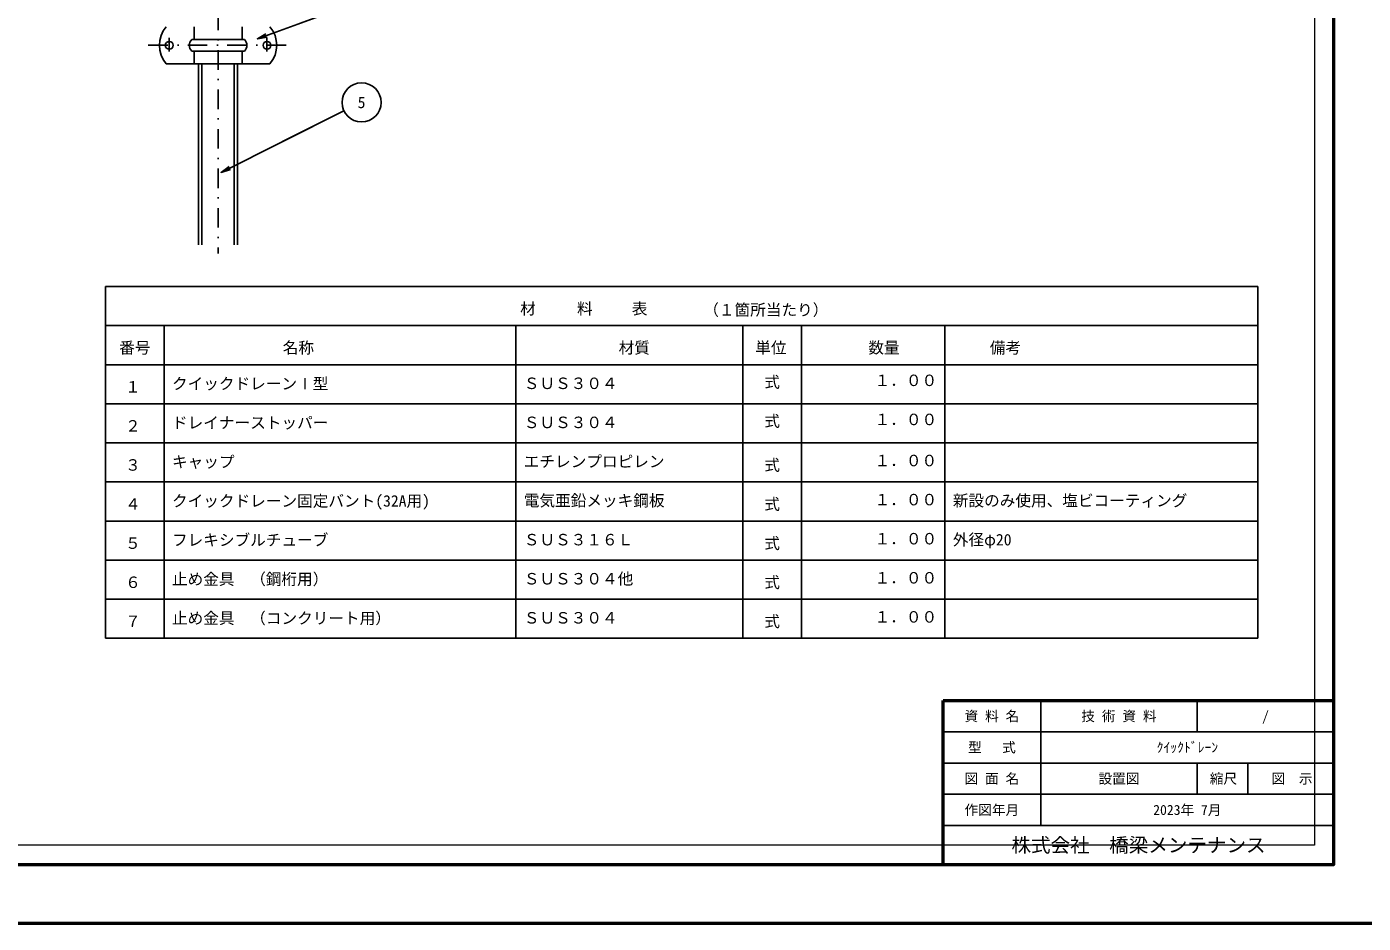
# Model space of a CAD drawing. Units: millimetres on the paper. Extents: x 0 to 1483, y 0 to 679.
# Drawn here: x 491.6 to 833.5, y 0 to 229.4 of the extents above; entities that cross this region are included whole.
import ezdxf
from ezdxf.enums import TextEntityAlignment as Align

# ---------------------------------------------------------------- set-up
doc = ezdxf.new("R2010")
doc.units = ezdxf.units.MM
doc.linetypes.add('USER2', pattern=[10.01, 5, -2.5, 0.01, -2.5])
for name, color, linetype, lineweight in [('D-BMK', 2, 'USER2', 25), ('D-BYP', 7, 'Continuous', 25), ('D-STR', 1, 'Continuous', 25), ('D-TTL', 2, 'Continuous', 50), ('V-nasSTD', 7, 'Continuous', 13)]:
    doc.layers.add(name, color=color, linetype=linetype, lineweight=lineweight)
doc.layers.add('D-STR-TXT', color=7, linetype='Continuous')
doc.styles.add('ＭＳ ゴシック', font='')
doc.styles.get('ＭＳ ゴシック').set_extended_font_data('MS Gothic')

# ---------------------------------------------------------------- blocks, each defined once
blk = doc.blocks.new('open_arrow')
at = {"color": 0, "linetype": 'Continuous', "lineweight": -2}
blk.add_lwpolyline([(7.5, 1.25), (0, 0), (7.5, -1.25)], dxfattribs=at)

msp = doc.modelspace()

# ---------------------------------------------------------------- linework, layer by layer
at = {"layer": 'D-BMK'}
for p, q in [((540.54, 496.088), (540.54, 171.358)), ((528.04, 226.497), (528.04, 223.017)), ((553.04, 226.497), (553.04, 223.017)), ((557.985, 224.625), (522.111, 224.625))]:
    msp.add_line(p, q, dxfattribs=at)
at = {"layer": 'D-BYP'}
for p, q in [((534.415, 226.125), (534.415, 229.375)), ((546.665, 226.125), (546.665, 229.375)), ((534.415, 219.875), (534.415, 223.125)), ((546.665, 219.875), (546.665, 223.125)), ((535.54, 219.875), (535.54, 173.535)), ((536.415, 219.875), (536.415, 173.535)), ((544.665, 219.875), (544.665, 173.535)), ((545.54, 219.875), (545.54, 173.535)), ((511.746, 72.906), (511.746, 162.906)), ((511.746, 162.906), (806.495, 162.906)), ((806.495, 72.906), (806.495, 162.906)), ((511.746, 152.906), (806.495, 152.906)), ((526.746, 72.906), (526.746, 152.906)), ((616.746, 72.906), (616.746, 152.906)), ((674.781, 72.906), (674.781, 152.906)), ((689.781, 72.906), (689.781, 152.906)), ((726.497, 72.906), (726.497, 152.906)), ((511.746, 142.906), (806.495, 142.906)), ((511.746, 132.906), (806.495, 132.906)), ((511.746, 122.906), (806.495, 122.906)), ((511.746, 112.906), (806.495, 112.906)), ((511.746, 102.906), (806.495, 102.906)), ((511.746, 92.906), (806.495, 92.906)), ((511.746, 82.906), (806.495, 82.906)), ((511.746, 72.906), (806.495, 72.906)), ((751, 25), (751, 57)), ((791, 57), (791, 49)), ((726, 49), (826, 49)), ((726, 41), (826, 41)), ((791, 41), (791, 33)), ((804, 41), (804, 33)), ((726, 33), (826, 33)), ((726, 25), (826, 25))]:
    msp.add_line(p, q, dxfattribs=at)
for points in [[(550.58, 226.281), (572.231, 234.118), (561.405, 230.199)], [(541.293, 192.086), (572.716, 207.89), (557.004, 199.988)]]:
    msp.add_lwpolyline(points, dxfattribs=at)
msp.add_circle((577.244, 210.01), 5, dxfattribs=at)
at = {"layer": 'D-STR'}
for p, q in [((547.29, 226.125), (533.79, 226.125)), ((547.29, 223.125), (533.79, 223.125)), ((527.29, 219.875), (553.79, 219.875))]:
    msp.add_line(p, q, dxfattribs=at)
for centre in [(528.04, 224.625), (553.04, 224.625)]:
    msp.add_circle(centre, 1, dxfattribs=at)
for centre, radius, start, end in [((532.861, 224.625), 7.321, 139.55028, 220.44972), ((548.218, 224.625), 7.321, 319.55028, 40.44972), ((535.277, 224.625), 2.112, 134.76027, 225.23973), ((545.802, 224.625), 2.112, 314.76027, 45.23973)]:
    msp.add_arc(centre, radius, start, end, dxfattribs=at)
at = {"layer": 'D-TTL'}
for p, q in [((726, 57), (826, 57)), ((726, 15), (726, 57))]:
    msp.add_line(p, q, dxfattribs=at)
for points in [[(841, 594), (0, 594), (0, 0), (841, 0)], [(15, 15), (826, 15), (826, 579), (15, 579)]]:
    msp.add_lwpolyline(points, close=True, dxfattribs=at)
at = {"layer": 'V-nasSTD'}
msp.add_lwpolyline([(20, 20), (20, 574), (821, 574), (821, 20)], close=True, dxfattribs=at)

# ---------------------------------------------------------------- block references
at = {"layer": 'D-BYP', "xscale": 0.333, "yscale": 0.333}
for p, rotation in [((550.58, 226.281), 19.9), ((541.293, 192.086), 26.7)]:
    msp.add_blockref('open_arrow', p, dxfattribs=dict(at, rotation=rotation))

# ---------------------------------------------------------------- texts
at = {"layer": 'D-BYP', "style": 'ＭＳ ゴシック'}
msp.add_text('5', height=2.933, dxfattribs=at).set_placement((577.244, 210.01), align=Align.MIDDLE_CENTER)
for s, p in [('材', (617.809, 154.906)), ('料', (632.38, 154.906)), ('表', (646.38, 154.906)), ('（１箇所当たり）', (664.657, 154.601)), ('番号', (515.238, 144.906)), ('名称', (557.074, 144.906)), ('材質', (643.016, 144.906)), ('単位', (677.955, 144.906)), ('備考', (737.961, 144.906)), ('式', (680.281, 136.136)), ('１', (516.753, 134.906)), ('クイックドレーンⅠ型', (528.746, 135.713)), ('ＳＵＳ３０４', (618.746, 135.802)), ('式', (680.281, 126.136)), ('２', (516.753, 124.906)), ('ドレイナーストッパー', (528.746, 125.713)), ('ＳＵＳ３０４', (618.746, 125.802)), ('キャップ', (528.746, 115.713)), ('エチレンプロピレン', (618.746, 115.802)), ('３', (516.753, 114.906)), ('式', (680.281, 114.883)), ('クイックドレーン固定バント(32A用)', (528.746, 105.713)), ('電気亜鉛メッキ鋼板', (618.746, 105.802)), ('新設のみ使用、塩ビコーティング', (728.497, 105.802)), ('４', (516.753, 104.906)), ('式', (680.281, 104.883)), ('フレキシブルチューブ', (528.746, 95.713)), ('ＳＵＳ３１６Ｌ', (618.746, 95.802)), ('外径φ20', (728.497, 95.802)), ('５', (516.753, 94.906)), ('式', (680.281, 94.883)), ('式', (680.281, 94.883)), ('止め金具\u3000（鋼桁用）', (528.746, 85.713)), ('ＳＵＳ３０４他', (618.746, 85.802)), ('式', (680.281, 84.883)), ('６', (516.753, 84.906)), ('７', (516.753, 74.906)), ('止め金具\u3000（コンクリート用）', (528.746, 75.713)), ('ＳＵＳ３０４', (618.746, 75.802)), ('式', (680.281, 74.883))]:
    msp.add_text(s, height=2.933, dxfattribs=at).set_placement(p, align=Align.BOTTOM_LEFT)
for s, p in [('数量', (714.875, 144.906)), ('１．００', (724.497, 136.559)), ('１．００', (724.497, 126.559)), ('１．００', (724.497, 116.045)), ('１．００', (724.497, 106.045)), ('１．００', (724.497, 96.045)), ('１．００', (724.497, 86.045)), ('１．００', (724.497, 76.045))]:
    msp.add_text(s, height=2.933, dxfattribs=at).set_placement(p, align=Align.BOTTOM_RIGHT)
at = {"layer": 'D-STR-TXT', "style": 'ＭＳ ゴシック'}
for s, height, p in [('資 料 名', 2.566, (738.5, 53)), ('技 術 資 料', 2.566, (771, 53)), ('/', 2.566, (808.5, 53)), ('型   式', 2.566, (738.5, 45)), ('ｸｲｯｸﾄﾞﾚｰﾝ', 2.566, (788.5, 45)), ('図 面 名', 2.566, (738.5, 37)), ('設置図', 2.566, (771, 37)), ('縮尺', 2.566, (797.722, 37)), ('図\u3000示', 2.566, (815.294, 37)), ('作図年月', 2.566, (738.5, 29)), ('2023年 7月', 2.566, (788.5, 29)), ('株式会社\u3000橋梁メンテナンス', 3.666, (776, 20))]:
    msp.add_text(s, height=height, dxfattribs=at).set_placement(p, align=Align.MIDDLE_CENTER)

doc.saveas('drawing.dxf')
